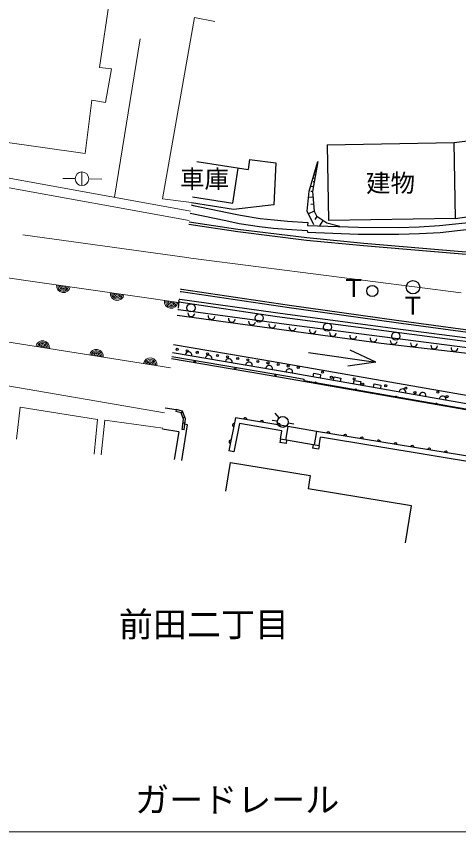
# Model space of a CAD drawing. Units: millimetres, scale not verified. Extents: x 40000 to 680000, y 20000 to 380000.
# Drawn here: x 95613 to 128104, y 262634 to 322489 of the extents above; entities that cross this region are included whole.
import ezdxf
from ezdxf.enums import TextEntityAlignment as Align

# ---------------------------------------------------------------- set-up
doc = ezdxf.new("R2010")
doc.units = ezdxf.units.MM
doc.header["$LTSCALE"] = 1000
doc.linetypes.add('CHAIN', pattern=[18.5, 12, -1.5, 3.5, -1.5])
doc.linetypes.add('LONG_DASHED_DOTTED', pattern=[15.25, 12, -1.5, 0.25, -1.5])
for name, color, linetype, lineweight in [('M-BGD', 7, 'Continuous', 25), ('M-BGD-EXST', 7, 'Continuous', 25), ('M-BMK', 2, 'CHAIN', 13), ('M-STR-HTXT', 7, 'Continuous', 13), ('M-STR-STRC', 7, 'Continuous', 25), ('M-WORK', 1, 'Continuous', 13)]:
    doc.layers.add(name, color=color, linetype=linetype, lineweight=lineweight)
doc.layers.add('M-BMK-HTXT', color=7, linetype='Continuous')
doc.styles.add('ＭＳ ゴシック', font='')
doc.styles.get('ＭＳ ゴシック').set_extended_font_data('MS Gothic')

msp = doc.modelspace()

# ---------------------------------------------------------------- linework, layer by layer
at = {"layer": 'M-BGD'}
for p, q in [((127772, 313216), (138317, 314666)), ((118443, 313063), (127772, 313216)), ((118443, 313063), (118535, 307497)), ((127864, 307651), (127772, 313216)), ((112731, 311985), (112634, 311233)), ((112731, 311985), (114684, 311733)), ((108873, 311827), (112634, 311233)), ((111505, 308779), (111910, 311347)), ((114684, 311733), (114522, 308642)), ((117111, 309647), (117747, 311835)), ((117747, 311835), (117372, 309629)), ((117662, 311336), (117634, 311340)), ((117705, 311585), (117690, 311588)), ((117726, 311710), (117712, 311713)), ((117577, 310836), (117520, 310845)), ((117620, 311086), (117539, 311099)), ((117492, 310336), (117406, 310350)), ((117535, 310586), (117409, 310607)), ((116981, 308174), (117111, 309647)), ((117428, 309961), (117213, 309997)), ((117372, 309629), (117232, 309618)), ((117372, 309629), (117488, 308182)), ((127864, 307651), (141753, 309593)), ((108542, 309247), (111505, 308779)), ((117405, 309211), (117085, 309185)), ((108465, 308642), (108667, 308588)), ((111557, 308306), (108485, 308804)), ((108637, 308595), (111111, 308078)), ((114522, 308642), (111557, 308306)), ((117447, 308696), (117236, 308679)), ((108388, 308041), (108514, 308008)), ((108514, 308008), (110991, 307490)), ((111111, 308078), (112070, 307880)), ((112070, 307880), (113532, 307653)), ((117460, 307170), (116981, 308174)), ((117488, 308182), (117074, 307979)), ((117488, 308182), (117677, 307794)), ((117677, 307794), (117537, 307583)), ((118423, 307298), (117677, 307794)), ((110991, 307490), (111978, 307287)), ((111978, 307287), (113469, 307057)), ((113469, 307057), (114497, 306948)), ((113532, 307653), (114554, 307545)), ((114554, 307545), (115530, 307452)), ((115530, 307452), (117025, 307352)), ((117025, 307352), (117006, 307135)), ((117006, 307135), (120718, 307005)), ((118128, 307494), (117870, 307106)), ((119383, 307051), (118423, 307298)), ((127864, 307651), (118535, 307497)), ((125196, 307037), (126689, 307129)), ((126689, 307129), (131159, 307606)), ((126731, 306630), (131221, 307110)), ((114497, 306948), (115490, 306853)), ((115490, 306853), (116985, 306754)), ((116985, 306754), (116988, 306635)), ((116988, 306635), (120714, 306505)), ((120714, 306505), (123719, 306485)), ((120718, 307005), (123701, 306985)), ((123701, 306985), (125196, 307037)), ((123719, 306485), (125227, 306538)), ((125227, 306538), (126731, 306630)), ((107651, 302300), (107732, 302288)), ((107756, 302436), (107670, 302449)), ((107558, 301575), (107574, 301675)), ((107574, 301675), (107571, 301675)), ((107629, 301700), (107575, 301708)), ((115538, 300590), (107629, 301700)), ((107559, 301577), (107493, 301053)), ((107480, 300964), (107515, 300959)), ((107515, 300959), (115447, 299896)), ((123451, 299552), (115538, 300590)), ((115447, 299896), (131297, 297846)), ((131397, 298526), (123451, 299552)), ((107152, 298405), (113802, 297283)), ((107075, 297809), (115876, 296324)), ((117074, 297822), (122022, 297106)), ((122022, 297106), (120129, 297986)), ((107018, 297363), (113623, 296248)), ((113802, 297283), (123058, 295654)), ((122022, 297106), (119957, 296799)), ((115876, 296324), (116823, 296142)), ((113623, 296248), (122876, 294619)), ((116754, 295748), (116766, 295847)), ((116754, 295748), (122885, 294669)), ((116823, 296142), (122954, 295063)), ((117426, 296035), (117470, 296282)), ((117470, 296282), (117962, 296195)), ((117962, 296195), (117919, 295949)), ((118904, 295775), (118947, 296022)), ((118947, 296022), (119440, 295935)), ((119440, 295935), (119396, 295689)), ((120381, 295515), (120424, 295762)), ((120424, 295762), (120917, 295675)), ((120917, 295675), (120873, 295429)), ((121858, 295255), (121902, 295502)), ((121902, 295502), (122394, 295415)), ((122394, 295415), (122351, 295169)), ((122954, 295063), (131935, 293498)), ((106554, 293743), (107359, 293615)), ((107359, 293615), (107327, 293469)), ((107718, 293384), (107327, 293469)), ((107830, 293513), (107359, 293615)), ((107823, 293515), (107718, 293384)), ((107891, 292916), (107718, 293384)), ((107993, 293074), (107830, 293513)), ((114914, 293016), (114625, 293348)), ((107795, 292160), (107891, 292916)), ((107993, 293074), (107852, 293022)), ((107943, 292141), (108045, 292934)), ((108045, 292934), (107993, 293074)), ((111716, 293010), (111223, 290590)), ((115549, 292369), (111716, 293010)), ((114779, 292770), (114409, 292822)), ((107554, 291982), (106354, 292182)), ((107782, 289873), (108190, 292508)), ((107943, 292141), (107795, 292160)), ((108004, 292612), (107855, 292631)), ((108190, 292508), (107994, 292538)), ((115549, 292369), (115384, 291383)), ((117649, 292016), (115549, 292369)), ((115571, 292648), (115991, 292575)), ((107554, 291982), (107218, 289964)), ((115019, 291443), (115123, 292065)), ((117649, 292016), (117486, 291029)), ((130361, 289927), (117649, 292016)), ((117852, 290969), (117954, 291591)), ((115019, 291443), (114979, 291197)), ((115423, 291124), (114979, 291197)), ((115463, 291370), (115019, 291443)), ((115463, 291370), (115423, 291124)), ((117407, 291042), (115463, 291370)), ((117407, 291042), (117367, 290795)), ((117852, 290969), (117407, 291042)), ((117852, 290969), (117811, 290722)), ((111585, 290516), (111223, 290590)), ((117811, 290722), (117367, 290795)), ((110990, 287622), (111337, 289745)), ((111337, 289745), (117206, 288786)), ((117206, 288786), (117046, 287806)), ((124647, 286563), (117046, 287806)), ((124203, 283846), (124647, 286563))]:
    msp.add_line(p, q, dxfattribs=at)
for points in [[(138309, 296567), (128535, 297760), (122408, 298461), (107425, 300537)], [(107037, 297512), (115823, 296029), (116766, 295847)], [(123058, 295654), (132039, 294089), (139392, 292782), (145788, 291648)], [(122876, 294619), (131857, 293055), (139208, 291748), (145583, 290618)], [(122885, 294669), (131865, 293104), (139217, 291797)], [(115123, 292065), (112007, 292586), (111585, 290516)], [(129769, 288605), (129936, 289622), (117954, 291591)]]:
    msp.add_lwpolyline(points, dxfattribs=at)
for centre, radius in [((107422, 298043), 75), ((108164, 297931), 75), ((108906, 297820), 75), ((109648, 297709), 75), ((110389, 297598), 75), ((111131, 297487), 75), ((108717, 297127), 50), ((111873, 297375), 75), ((112614, 297264), 75), ((113356, 297153), 75), ((114098, 297042), 75), ((114840, 296931), 75), ((115581, 296819), 75), ((111674, 296620), 50), ((116323, 296708), 75), ((118106, 296367), 75), ((114632, 296121), 50), ((118752, 295986), 75), ((120425, 295870), 75), ((117587, 295601), 50), ((120542, 295082), 50), ((121071, 295489), 75), ((122744, 295373), 75), ((124215, 295188), 75), ((123497, 294566), 50), ((124892, 294865), 75), ((126569, 294895), 75), ((127245, 294572), 75), ((126452, 294047), 50), ((115177, 292715), 400)]:
    msp.add_circle(centre, radius, dxfattribs=at)
for centre, radius, start, end in [((108469, 300696), 250, 172.1116, 352.1116), ((109955, 300490), 250, 172.1116, 352.1116), ((111440, 300284), 250, 172.1116, 352.1116), ((112926, 300078), 250, 172.1116, 352.1116), ((114412, 299872), 250, 172.1116, 352.1116), ((115898, 299666), 250, 172.1116, 352.1116), ((117384, 299460), 250, 172.1116, 352.1116), ((118869, 299255), 250, 172.1116, 352.1116), ((120355, 299049), 250, 172.1116, 352.1116), ((121841, 298843), 250, 172.1116, 352.1116), ((123330, 298658), 250, 173.46886, 353.46886), ((124820, 298487), 250, 173.46886, 353.46886), ((126310, 298317), 250, 173.46886, 353.46886), ((127800, 298146), 250, 173.46886, 353.46886), ((108263, 297609), 250, 350.4207, 170.4207), ((109742, 297359), 250, 350.4207, 170.4207), ((111222, 297110), 250, 350.4207, 170.4207), ((112701, 296860), 250, 350.4207, 170.4207), ((114180, 296610), 250, 350.4207, 170.4207), ((115659, 296361), 250, 350.25949, 170.42388), ((123972, 294885), 250, 350.11771, 170.11771), ((125450, 294628), 250, 350.11771, 170.11771), ((126927, 294370), 250, 350.11771, 170.11771), ((112415, 292893), 125, 350.49717, 170.49717), ((113648, 292687), 125, 350.49717, 170.49717), ((111608, 292479), 125, 78.48072, 258.48072), ((114880, 292481), 125, 350.49717, 170.49717), ((118528, 291871), 125, 350.66781, 170.66781), ((119762, 291669), 125, 350.66781, 170.66781), ((120995, 291466), 125, 350.66781, 170.66781), ((111358, 291254), 125, 78.48072, 258.48072), ((122229, 291263), 125, 350.66781, 170.66781), ((123462, 291061), 125, 350.66781, 170.66781), ((124696, 290858), 125, 350.66781, 170.66781), ((125929, 290655), 125, 350.66781, 170.66781), ((127162, 290452), 125, 350.66781, 170.66781)]:
    msp.add_arc(centre, radius, start, end, dxfattribs=at)
at = {"layer": 'M-BGD-EXST'}
for centre, radius in [((124747, 302598), 490), ((121756, 302328), 410)]:
    msp.add_circle(centre, radius, dxfattribs=at)
at = {"layer": 'M-BMK'}
for p, q in [((107972, 304801), (86126, 307832)), ((108443, 304740), (107972, 304801)), ((118361, 303468), (108443, 304740)), ((128280, 302196), (118361, 303468))]:
    msp.add_line(p, q, dxfattribs=at)
at = {"layer": 'M-STR-HTXT'}
msp.add_line((85706, 262634), (138599, 262634), dxfattribs=at)
at = {"layer": 'M-STR-STRC'}
for p, q in [((108284, 307235), (111873, 306682)), ((111894, 306831), (108303, 307384)), ((111873, 306682), (116929, 306066)), ((116946, 306216), (111894, 306831)), ((116929, 306066), (121118, 305673)), ((121131, 305822), (116946, 306216)), ((121118, 305673), (130044, 304899)), ((130057, 305048), (121131, 305822)), ((107732, 302288), (115651, 301116)), ((115673, 301264), (107756, 302436)), ((115651, 301116), (123503, 300004)), ((123525, 300153), (115673, 301264)), ((123503, 300004), (131482, 298941)), ((131500, 299090), (123525, 300153))]:
    msp.add_line(p, q, dxfattribs=at)
msp.add_lwpolyline([(107551, 301520), (114782, 300452), (130625, 298381), (134584, 297864), (138599, 297481)], dxfattribs=at)
for centre in [(108442, 301087), (113449, 300347), (118470, 299669), (123488, 299013)]:
    msp.add_circle(centre, 298, dxfattribs=at)
at = {"layer": 'M-WORK'}
for p, q in [((103198, 328799), (101729, 318731)), ((106349, 309090), (108695, 322412)), ((108695, 322412), (110191, 322103)), ((101729, 318731), (102597, 318637)), ((102597, 318637), (102174, 316151)), ((101166, 316338), (100673, 312422)), ((102174, 316151), (101166, 316338)), ((100673, 312422), (93449, 313430)), ((86686, 312142), (108407, 308195)), ((86595, 311447), (108318, 307500)), ((100435, 310062), (100435, 311062)), ((99930, 310588), (99025, 310575)), ((100906, 310570), (101891, 310544)), ((108487, 308816), (106349, 309090)), ((85706, 304643), (107545, 301474)), ((106930, 296678), (85115, 300153)), ((86436, 296820), (106507, 293380)), ((95624, 291436), (95905, 293805)), ((95905, 293805), (101581, 292890)), ((101581, 292890), (101323, 290357)), ((101839, 290286), (102121, 292843)), ((102121, 292843), (106364, 292265))]:
    msp.add_line(p, q, dxfattribs=at)
at = {"layer": 'M-WORK', "linetype": 'LONG_DASHED_DOTTED'}
msp.add_line((102830, 309208), (104716, 320828), dxfattribs=at)
at = {"layer": 'M-WORK'}
msp.add_circle((100435, 310562), 500, dxfattribs=at)
for centre, radius, start, end in [((99066, 302704), 500, 171.74439, 351.74439), ((99066, 302704), 400, 171.74439, 351.74439), ((99066, 302704), 300, 171.74439, 351.74439), ((99066, 302704), 200, 171.74439, 351.74439), ((99066, 302704), 100, 171.74439, 351.74439), ((103025, 302130), 500, 171.74439, 351.74439), ((103025, 302130), 400, 171.74439, 351.74439), ((103025, 302130), 300, 171.74439, 351.74439), ((103025, 302130), 200, 171.74439, 351.74439), ((103025, 302130), 100, 171.74439, 351.74439), ((106983, 301555), 500, 171.74439, 351.74439), ((106983, 301555), 400, 171.74439, 351.74439), ((106983, 301555), 300, 171.74439, 351.74439), ((106983, 301555), 200, 171.74439, 351.74439), ((106983, 301555), 100, 171.74439, 351.74439), ((97548, 298172), 500, 350.94918, 170.94918), ((97548, 298172), 400, 350.94918, 170.94918), ((97548, 298172), 300, 350.94918, 170.94918), ((97548, 298172), 200, 350.94918, 170.94918), ((97548, 298172), 100, 350.94918, 170.94918), ((101499, 297543), 500, 350.94918, 170.94918), ((101499, 297543), 400, 350.94918, 170.94918), ((101499, 297543), 300, 350.94918, 170.94918), ((101499, 297543), 200, 350.94918, 170.94918), ((101499, 297543), 100, 350.94918, 170.94918), ((105449, 296914), 500, 350.94918, 170.94918), ((105449, 296914), 400, 350.94918, 170.94918), ((105449, 296914), 300, 350.94918, 170.94918), ((105449, 296914), 200, 350.94918, 170.94918), ((105449, 296914), 100, 350.94918, 170.94918)]:
    msp.add_arc(centre, radius, start, end, dxfattribs=at)

# ---------------------------------------------------------------- texts
at = {"layer": 'M-BGD', "style": 'ＭＳ ゴシック'}
for s, p in [('車庫', (109438, 309489)), ('建物', (123098, 309191))]:
    msp.add_text(s, height=1320, dxfattribs=at).set_placement(p, align=Align.BOTTOM_CENTER)
at = {"layer": 'M-BGD-EXST', "style": 'ＭＳ ゴシック'}
for p in [(120395, 301481), (124737, 300189)]:
    msp.add_text('Ｔ', height=1320, dxfattribs=at).set_placement(p, align=Align.BOTTOM_CENTER)
at = {"layer": 'M-BMK-HTXT', "style": 'ＭＳ ゴシック'}
msp.add_text('前田二丁目', height=1833, dxfattribs=at).set_placement((103143, 276386), align=Align.BOTTOM_LEFT)
at = {"layer": 'M-STR-HTXT', "style": 'ＭＳ ゴシック'}
msp.add_text('ガードレール', height=1833, dxfattribs=at).set_placement((104336, 264980), align=Align.MIDDLE_LEFT)

doc.saveas('drawing.dxf')
